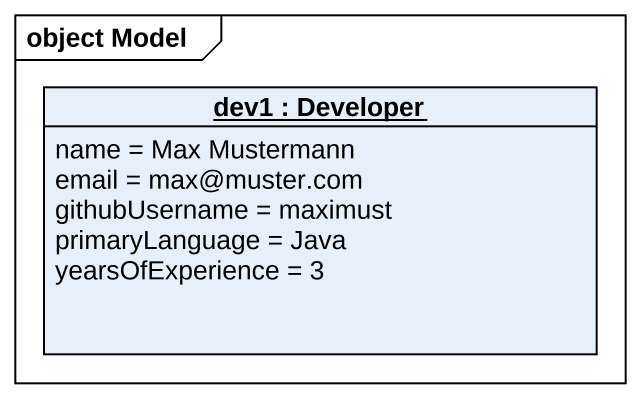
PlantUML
@startuml
mainframe object Model
hide circle
hide empty members
object "dev1 : Developer" as dev1 {
  name = Max Mustermann
  email = max@muster.com
  githubUsername = maximust
  primaryLanguage = Java
  yearsOfExperience = 3
}
@enduml
